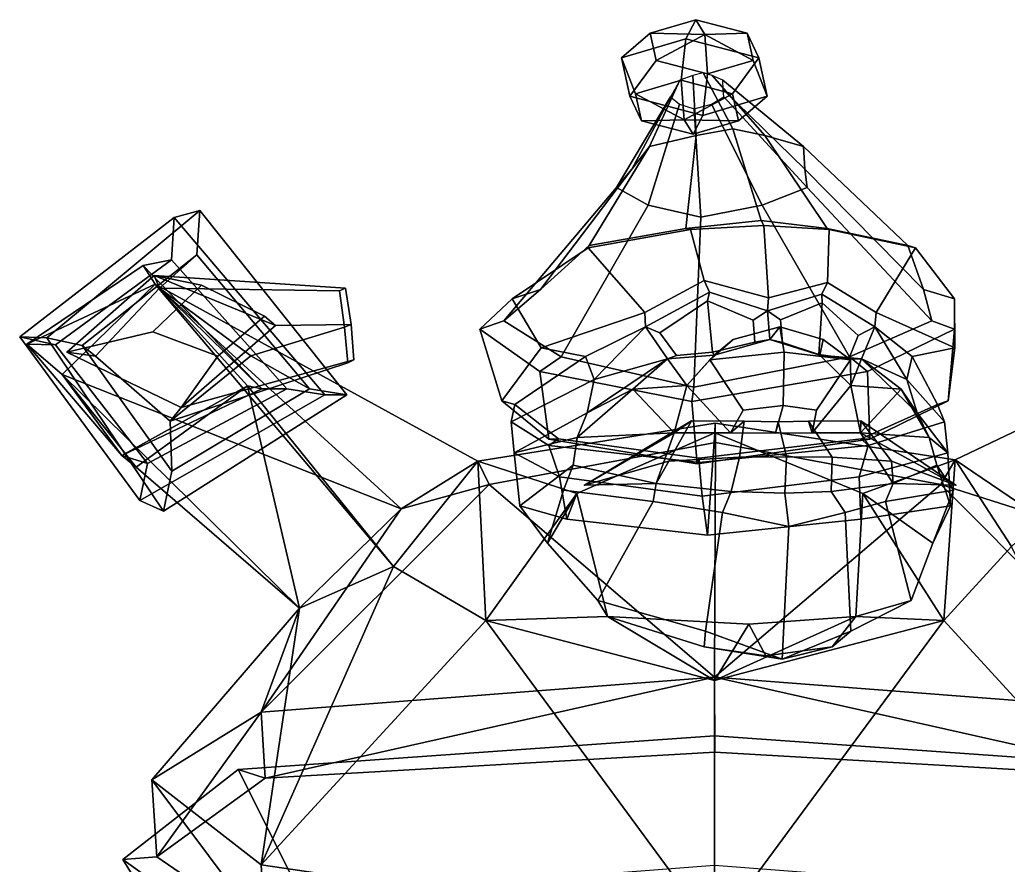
# Model space of a CAD drawing. Extents: x -216 to 241, y -153 to 248.
# Drawn here: x -215.5 to 87.6, y -11.4 to 247.7 of the extents above; entities that cross this region are included whole.
import ezdxf

# ---------------------------------------------------------------- set-up
doc = ezdxf.new("R2010")
doc.units = 0

msp = doc.modelspace()

# ---------------------------------------------------------------- linework, layer by layer
for p in [(-42.301498, 105.099976, 118.978447), (71.529465, 105.099976, 98.001297)]:
    msp.add_point(p)
for points in [[(-22.224529, 243.500183, -4.935571), (-8.245534, 247.65094, -12.647614), (-11.242507, 241.844849, -28.910484), (-31.011824, 235.974823, -18.004053)], [(-5.487498, 243.178711, 2.318681), (-8.245534, 247.65094, -12.647614), (-22.224529, 243.500183, -4.935571)], [(7.564261, 243.500183, -10.425148), (11.115879, 235.974792, -25.767488), (-11.242507, 241.844849, -28.910484), (-8.245534, 247.65094, -12.647614)], [(-5.487498, 243.178711, 2.318681), (7.564261, 243.500183, -10.425148), (-8.245534, 247.65094, -12.647614)], [(-28.422745, 224.23468, -3.954589), (-20.393782, 235.198669, 4.998862), (-22.224529, 243.500183, -4.935571), (-31.011824, 235.974823, -18.004053)], [(-20.393782, 235.198669, 4.998862), (-5.487498, 243.178711, 2.318681), (-22.224529, 243.500183, -4.935571)], [(-4.58403, 231.047913, 7.221293), (-5.487498, 243.178711, 2.318681), (-20.393782, 235.198669, 4.998862)], [(9.39501, 235.198669, -0.490715), (7.564261, 243.500183, -10.425148), (-5.487498, 243.178711, 2.318681)], [(-4.58403, 231.047913, 7.221293), (9.39501, 235.198669, -0.490715), (-5.487498, 243.178711, 2.318681)], [(13.704958, 224.23468, -11.718024), (11.115879, 235.974792, -25.767488), (7.564261, 243.500183, -10.425148), (9.39501, 235.198669, -0.490715)], [(-26.70183, 225.010803, -29.231333), (-31.011824, 235.974823, -18.004053), (-11.242507, 241.844849, -28.910484), (-12.722833, 229.16156, -36.943375)], [(3.08696, 225.010803, -34.720909), (-12.722833, 229.16156, -36.943375), (-11.242507, 241.844849, -28.910484), (11.115879, 235.974792, -25.767488)], [(-28.422745, 224.23468, -3.954589), (-31.011824, 235.974823, -18.004053), (-26.70183, 225.010803, -29.231333), (-24.87108, 216.70929, -19.2969)], [(-6.06436, 218.364655, -0.811617), (-4.58403, 231.047913, 7.221293), (-20.393782, 235.198669, 4.998862), (-28.422745, 224.23468, -3.954589)], [(-6.06436, 218.364655, -0.811617), (13.704958, 224.23468, -11.718024), (9.39501, 235.198669, -0.490715), (-4.58403, 231.047913, 7.221293)], [(13.704958, 224.23468, -11.718024), (4.917708, 216.70929, -24.786476), (3.08696, 225.010803, -34.720909), (11.115879, 235.974792, -25.767488)], [(-9.144113, 230.543152, -0.910583), (-13.136082, 229.168335, -2.059723), (-22.370436, 208.851379, 42.821793), (-8.090491, 212.223267, 47.050179)], [(-5.998035, 231.34552, -0.390387), (-9.144113, 230.543152, -0.910583), (-8.090491, 212.223267, 47.050179), (3.158867, 214.191101, 48.980564)], [(-5.998035, 231.34552, -0.390387), (3.158867, 214.191101, 48.980564), (12.981151, 212.223267, 43.167027), (-3.244053, 230.543152, -1.997866)], [(-3.244053, 230.543152, -1.997866), (12.981151, 212.223267, 43.167027), (24.815792, 208.851379, 34.12616), (0.076062, 229.168335, -4.4945)], [(-13.136082, 229.168335, -2.059723), (-14.64884, 226.336548, -5.662979), (-27.820339, 201.906342, 29.696922), (-22.370436, 208.851379, 42.821793)], [(-11.819367, 217.030762, -32.040726), (-26.70183, 225.010803, -29.231333), (-12.722833, 229.16156, -36.943375)], [(-11.819367, 217.030762, -32.040726), (-12.722833, 229.16156, -36.943375), (3.08696, 225.010803, -34.720909)], [(0.076062, 229.168335, -4.4945), (24.815792, 208.851379, 34.12616), (25.229183, 201.906311, 19.92078), (0.205026, 226.336548, -8.400298)], [(-14.64884, 226.336548, -5.662979), (-15.958475, 224.052368, -8.553048), (-32.535675, 196.304199, 19.168667), (-27.820339, 201.906342, 29.696922)], [(-24.87108, 216.70929, -19.2969), (-26.70183, 225.010803, -29.231333), (-11.819367, 217.030762, -32.040726)], [(4.917708, 216.70929, -24.786476), (-11.819367, 217.030762, -32.040726), (3.08696, 225.010803, -34.720909)], [(0.205026, 226.336548, -8.400298), (25.229183, 201.906311, 19.92078), (25.881865, 196.304169, 8.403289), (0.398436, 224.052338, -11.567353)], [(-15.958475, 224.052368, -8.553048), (-13.219629, 221.819458, -12.118786), (-22.791304, 190.827942, 6.231906), (-32.535675, 196.304199, 19.168667)], [(-6.06436, 218.364655, -0.811617), (-28.422745, 224.23468, -3.954589), (-24.87108, 216.70929, -19.2969), (-9.061328, 212.558533, -17.074469)], [(-13.219629, 221.819458, -12.118786), (-8.693135, 220.315186, -15.015143), (-6.650315, 187.138641, -4.248234), (-22.791304, 190.827942, 6.231906)], [(-6.06436, 218.364655, -0.811617), (-9.061328, 212.558533, -17.074469), (4.917708, 216.70929, -24.786476), (13.704958, 224.23468, -11.718024)], [(-3.431546, 221.819458, -13.922566), (12.166138, 190.827911, -0.210167), (-6.650315, 187.138641, -4.248234), (-8.693135, 220.315186, -15.015143)], [(0.398436, 224.052338, -11.567353), (25.881865, 196.304169, 8.403289), (12.166138, 190.827911, -0.210167), (-3.431546, 221.819458, -13.922566)], [(-9.061328, 212.558533, -17.074469), (-24.87108, 216.70929, -19.2969), (-11.819367, 217.030762, -32.040726)], [(-9.061328, 212.558533, -17.074469), (-11.819367, 217.030762, -32.040726), (4.917708, 216.70929, -24.786476)], [(-40.896076, 178.522766, 83.920914), (-11.248755, 183.689819, 92.140396), (-8.090491, 212.223267, 47.050179), (-22.370436, 208.851379, 42.821793)], [(11.838492, 186.184387, 95.907982), (3.158867, 214.191101, 48.980564), (-8.090491, 212.223267, 47.050179), (-11.248755, 183.689819, 92.140396)], [(11.838492, 186.184387, 95.907982), (32.066143, 183.689819, 84.15818), (12.981151, 212.223267, 43.167027), (3.158867, 214.191101, 48.980564)], [(56.836018, 178.522766, 65.910522), (24.815792, 208.851379, 34.12616), (12.981151, 212.223267, 43.167027), (32.066143, 183.689819, 84.15818)], [(-55.880718, 164.974182, 58.122993), (-40.896076, 178.522766, 83.920914), (-22.370436, 208.851379, 42.821793), (-27.820339, 201.906342, 29.696922)], [(61.640366, 164.974182, 36.465816), (25.229183, 201.906311, 19.92078), (24.815792, 208.851379, 34.12616), (56.836018, 178.522766, 65.910522)], [(-67.083305, 155.448486, 35.834747), (-55.880718, 164.974182, 58.122993), (-27.820339, 201.906342, 29.696922), (-32.535675, 196.304199, 19.168667)], [(64.162163, 155.448486, 11.648395), (25.881865, 196.304169, 8.403289), (25.229183, 201.906311, 19.92078), (61.640366, 164.974182, 36.465816)], [(-49.455254, 144.405396, 11.208709), (-67.083305, 155.448486, 35.834747), (-32.535675, 196.304199, 19.168667), (-22.791304, 190.827942, 6.231906)], [(38.913857, 144.405396, -5.076246), (12.166138, 190.827911, -0.210167), (25.881865, 196.304169, 8.403289), (64.162163, 155.448486, 11.648395)], [(-207.218719, 150.173767, 144.287643), (-160.309738, 189.184326, 132.368149), (-168.187546, 187.040222, 101.01841), (-215.501755, 150.46817, 112.220222)], [(-207.218719, 150.173767, 144.287643), (-196.374573, 147.818298, 141.717682), (-161.199738, 175.602844, 132.575806), (-160.309738, 189.184326, 132.368149)], [(-121.948624, 132.71344, 90.049568), (-168.187546, 187.040222, 101.01841), (-160.309738, 189.184326, 132.368149), (-115.16954, 132.704468, 122.473412)], [(-115.16954, 132.704468, 122.473412), (-160.309738, 189.184326, 132.368149), (-161.199738, 175.602844, 132.575806), (-126.64035, 134.583984, 125.19175)], [(-8.790668, 135.092163, -16.034639), (-49.455254, 144.405396, 11.208709), (-22.791304, 190.827942, 6.231906), (-6.650315, 187.138641, -4.248234)], [(-8.790668, 135.092163, -16.034639), (-6.650315, 187.138641, -4.248234), (12.166138, 190.827911, -0.210167), (38.913857, 144.405396, -5.076246)], [(-215.501755, 150.46817, 112.220222), (-168.187546, 187.040222, 101.01841), (-168.959442, 174.062775, 101.198204), (-204.501465, 148.03717, 109.613266)], [(-121.948624, 132.71344, 90.049568), (-133.627884, 134.586609, 92.817314), (-168.959442, 174.062775, 101.198204), (-168.187546, 187.040222, 101.01841)], [(12.653678, 184.624207, 100.331528), (11.838492, 186.184387, 95.907982), (-11.248755, 183.689819, 92.140396), (-9.791662, 183.378113, 97.660538)], [(12.653678, 184.624207, 100.331528), (32.672482, 183.378113, 89.835106), (32.066143, 183.689819, 84.15818), (11.838492, 186.184387, 95.907982)], [(-9.791662, 183.378113, 97.660538), (-11.248755, 183.689819, 92.140396), (-40.896076, 178.522766, 83.920914), (-41.266167, 177.789124, 89.54155)], [(-5.644051, 167.808655, 105.694695), (-9.791662, 183.378113, 97.660538), (-41.266167, 177.789124, 89.54155), (-23.861828, 157.944092, 98.583748)], [(14.12251, 162.488403, 108.30204), (12.653678, 184.624207, 100.331528), (-9.791662, 183.378113, 97.660538), (-5.644051, 167.808655, 105.694695)], [(14.12251, 162.488403, 108.30204), (32.145119, 167.19339, 98.966812), (32.672482, 183.378113, 89.835106), (12.653678, 184.624207, 100.331528)], [(32.672482, 183.378113, 89.835106), (59.185337, 177.789124, 71.030014), (56.836018, 178.522766, 65.910522), (32.066143, 183.689819, 84.15818)], [(32.145119, 167.19339, 98.966812), (47.101883, 157.944092, 85.506332), (59.185337, 177.789124, 71.030014), (32.672482, 183.378113, 89.835106)], [(-41.266167, 177.789124, 89.54155), (-40.896076, 178.522766, 83.920914), (-55.880718, 164.974182, 58.122993), (-64.546387, 162.18866, 62.05904)], [(-23.861828, 157.944092, 98.583748), (-41.266167, 177.789124, 89.54155), (-64.546387, 162.18866, 62.05904), (-55.640785, 147.165985, 85.532852)], [(47.101883, 157.944092, 85.506332), (71.186745, 147.165955, 62.160652), (71.139832, 162.188629, 37.054333), (59.185337, 177.789124, 71.030014)], [(59.185337, 177.789124, 71.030014), (71.139832, 162.188629, 37.054333), (61.640366, 164.974182, 36.465816), (56.836018, 178.522766, 65.910522)], [(-204.501465, 148.03717, 109.613266), (-168.959442, 174.062775, 101.198204), (-177.629547, 172.34198, 66.139473), (-213.364532, 148.275818, 74.600708)], [(-192.280197, 144.608612, 132.598709), (-172.630997, 165.385773, 126.763885), (-161.199738, 175.602844, 132.575806), (-196.374573, 147.818298, 141.717682)], [(-177.629547, 172.34198, 66.139473), (-168.959442, 174.062775, 101.198204), (-133.627884, 134.586609, 92.817314), (-141.248383, 134.589478, 57.510292)], [(-144.697998, 144.682251, 123.816521), (-126.64035, 134.583984, 125.19175), (-161.199738, 175.602844, 132.575806), (-172.630997, 165.385773, 126.763885)], [(-213.364532, 148.275818, 74.600708), (-177.629547, 172.34198, 66.139473), (-173.961868, 166.61972, 13.323315)], [(-141.248383, 134.589478, 57.510292), (-173.961868, 166.61972, 13.323315), (-177.629547, 172.34198, 66.139473)], [(-201.029694, 145.789246, 169.129593), (-174.27153, 169.318542, 162.070084), (-172.630997, 165.385773, 126.763885), (-192.280197, 144.608612, 132.598709)], [(-174.66684, 151.99115, 222.702896), (-159.73848, 166.34729, 229.529343), (-174.27153, 169.318542, 162.070084), (-201.029694, 145.789246, 169.129593)], [(-140.47789, 156.861786, 228.368973), (-137.098343, 154.019745, 173.766129), (-174.27153, 169.318542, 162.070084), (-159.73848, 166.34729, 229.529343)], [(-115.596519, 165.437988, 169.330368), (-117.509315, 164.600952, 156.559189), (-172.630997, 165.385773, 126.763885), (-174.27153, 169.318542, 162.070084)], [(-113.912666, 154.272949, 170.670593), (-115.596519, 165.437988, 169.330368), (-174.27153, 169.318542, 162.070084), (-137.098343, 154.019745, 173.766129)], [(-5.644051, 167.808655, 105.694695), (-23.861828, 157.944092, 98.583748), (-23.6555, 153.615112, 97.905937), (-3.971409, 164.238434, 105.138321)], [(14.12251, 162.488403, 108.30204), (-5.644051, 167.808655, 105.694695), (-3.971409, 164.238434, 105.138321), (13.736543, 158.496857, 106.207626)], [(14.12251, 162.488403, 108.30204), (13.736543, 158.496857, 106.207626), (30.379496, 163.614777, 99.018661), (32.145119, 167.19339, 98.966812)], [(32.145119, 167.19339, 98.966812), (30.379496, 163.614777, 99.018661), (46.667488, 153.615112, 84.946579), (47.101883, 157.944092, 85.506332)], [(-213.364532, 148.275818, 74.600708), (-173.961868, 166.61972, 13.323315), (-202.539993, 138.918152, -4.328713)], [(-98.522919, 97.751968, -43.606434), (-202.539993, 138.918152, -4.328713), (-173.961868, 166.61972, 13.323315)], [(-154.815704, 144.595581, 232.629517), (-140.47789, 156.861786, 228.368973), (-159.73848, 166.34729, 229.529343), (-174.66684, 151.99115, 222.702896)], [(-100.920235, 80.138794, 38.749729), (-75.047646, 112.383026, -14.215126), (-173.961868, 166.61972, 13.323315)], [(-100.920235, 80.138794, 38.749729), (-173.961868, 166.61972, 13.323315), (-145.639832, 135.470093, 45.336376)], [(-98.522919, 97.751968, -43.606434), (-173.961868, 166.61972, 13.323315), (-75.047646, 112.383026, -14.215126)], [(-141.248383, 134.589478, 57.510292), (-145.639832, 135.470093, 45.336376), (-173.961868, 166.61972, 13.323315)], [(-115.950577, 153.423096, 157.900513), (-144.697998, 144.682251, 123.816521), (-172.630997, 165.385773, 126.763885), (-117.509315, 164.600952, 156.559189)], [(-113.912666, 154.272949, 170.670593), (-115.950577, 153.423096, 157.900513), (-117.509315, 164.600952, 156.559189), (-115.596519, 165.437988, 169.330368)], [(-64.546387, 162.18866, 62.05904), (-55.880718, 164.974182, 58.122993), (-67.083305, 155.448486, 35.834747), (-74.435913, 152.84256, 36.185123)], [(-4.641976, 161.543945, 103.08905), (-3.971409, 164.238434, 105.138321), (-23.6555, 153.615112, 97.905937), (-19.214247, 151.719116, 97.315971)], [(-4.641976, 161.543945, 103.08905), (9.343153, 155.609131, 104.38195), (13.736543, 158.496857, 106.207626), (-3.971409, 164.238434, 105.138321)], [(71.139832, 162.188629, 37.054333), (71.15667, 152.842529, 9.354837), (64.162163, 155.448486, 11.648395), (61.640366, 164.974182, 36.465816)], [(-55.640785, 147.165985, 85.532852), (-64.546387, 162.18866, 62.05904), (-74.435913, 152.84256, 36.185123), (-67.657967, 130.859741, 48.40646)], [(-3.129987, 145.81488, 105.771072), (-4.641976, 161.543945, 103.08905), (-19.214247, 151.719116, 97.315971), (-14.098092, 144.806702, 102.069214)], [(9.343153, 155.609131, 104.38195), (-4.641976, 161.543945, 103.08905), (-3.129987, 145.81488, 105.771072), (9.916399, 148.830688, 107.49263)], [(30.502174, 160.936829, 96.571823), (30.379496, 163.614777, 99.018661), (13.736543, 158.496857, 106.207626), (17.715736, 155.762878, 103.003128)], [(17.715736, 155.762878, 103.003128), (18.344481, 148.751648, 106.414963), (29.502289, 145.125854, 99.233398), (30.502174, 160.936829, 96.571823)], [(29.502289, 145.125854, 99.233398), (38.715675, 143.759003, 90.509857), (41.560963, 150.959991, 83.388481), (30.502174, 160.936829, 96.571823)], [(30.502174, 160.936829, 96.571823), (41.560963, 150.959991, 83.388481), (46.667488, 153.615112, 84.946579), (30.379496, 163.614777, 99.018661)], [(71.186745, 147.165955, 62.160652), (69.180397, 130.859741, 23.18943), (71.15667, 152.842529, 9.354837), (71.139832, 162.188629, 37.054333)], [(-42.077126, 144.518097, 84.430206), (-23.6555, 153.615112, 97.905937), (-23.861828, 157.944092, 98.583748), (-55.640785, 147.165985, 85.532852)], [(9.916399, 148.830688, 107.49263), (14.466612, 149.729065, 110.169296), (13.736543, 158.496857, 106.207626), (9.343153, 155.609131, 104.38195)], [(18.344481, 148.751648, 106.414963), (17.715736, 155.762878, 103.003128), (13.736543, 158.496857, 106.207626), (14.466612, 149.729065, 110.169296)], [(58.121014, 144.518097, 65.965355), (71.186745, 147.165955, 62.160652), (47.101883, 157.944092, 85.506332), (46.667488, 153.615112, 84.946579)], [(-154.815704, 144.595581, 232.629517), (-165.98764, 128.840607, 166.404602), (-137.098343, 154.019745, 173.766129), (-140.47789, 156.861786, 228.368973)], [(-74.435913, 152.84256, 36.185123), (-67.083305, 155.448486, 35.834747), (-49.455254, 144.405396, 11.208709), (-56.0154, 139.851593, 9.560715)], [(71.15667, 152.842529, 9.354837), (44.455627, 139.851593, -8.954421), (38.913857, 144.405396, -5.076246), (64.162163, 155.448486, 11.648395)], [(88.60392, 86.23468, 38.39061), (165.194962, 157.528717, 39.895679), (71.2939, 112.832642, -16.602907)], [(96.141495, 95.960892, -41.664177), (71.2939, 112.832642, -16.602907), (165.194962, 157.528717, 39.895679)], [(-154.815704, 144.595581, 232.629517), (-174.66684, 151.99115, 222.702896), (-201.029694, 145.789246, 169.129593), (-165.98764, 128.840607, 166.404602)], [(-114.958641, 142.583069, 159.329941), (-169.345764, 124.617676, 130.632767), (-144.697998, 144.682251, 123.816521), (-115.950577, 153.423096, 157.900513)], [(-113.028732, 143.423767, 172.138443), (-113.912666, 154.272949, 170.670593), (-137.098343, 154.019745, 173.766129), (-165.98764, 128.840607, 166.404602)], [(-113.028732, 143.423767, 172.138443), (-114.958641, 142.583069, 159.329941), (-115.950577, 153.423096, 157.900513), (-113.912666, 154.272949, 170.670593)], [(-67.657967, 130.859741, 48.40646), (-74.435913, 152.84256, 36.185123), (-56.0154, 139.851593, 9.560715), (-53.327267, 119.139404, 18.649734)], [(-39.425449, 137.387543, 86.705261), (-23.6555, 153.615112, 97.905937), (-42.077126, 144.518097, 84.430206)], [(-16.928291, 143.720886, 104.135384), (-23.6555, 153.615112, 97.905937), (-39.425449, 137.387543, 86.705261)], [(-14.098092, 144.806702, 102.069214), (-19.214247, 151.719116, 97.315971), (-23.6555, 153.615112, 97.905937), (-16.928291, 143.720886, 104.135384)], [(18.901638, 145.798096, 132.648987), (17.575659, 153.550842, 125.453667), (3.240001, 149.693054, 125.175484), (-3.888625, 143.463257, 129.946091)], [(17.575659, 153.550842, 125.453667), (14.466612, 149.729065, 110.169296), (-2.573689, 144.867004, 108.587807), (3.240001, 149.693054, 125.175484)], [(17.575659, 153.550842, 125.453667), (30.870445, 149.693054, 120.083656), (29.823795, 144.867004, 102.617485), (14.466612, 149.729065, 110.169296)], [(18.901638, 145.798096, 132.648987), (39.231327, 143.463257, 121.999794), (30.870445, 149.693054, 120.083656), (17.575659, 153.550842, 125.453667)], [(38.715675, 143.759003, 90.509857), (42.602745, 143.720886, 93.16481), (46.667488, 153.615112, 84.946579), (41.560963, 150.959991, 83.388481)], [(42.602745, 143.720886, 93.16481), (56.454491, 137.387543, 69.036186), (46.667488, 153.615112, 84.946579)], [(69.180397, 130.859741, 23.18943), (45.183964, 119.139404, 0.495758), (44.455627, 139.851593, -8.954421), (71.15667, 152.842529, 9.354837)], [(56.454491, 137.387543, 69.036186), (58.121014, 144.518097, 65.965355), (46.667488, 153.615112, 84.946579)], [(-178.673325, 100.369385, 103.482124), (-171.457413, 97.124557, 136.724518), (-207.218719, 150.173767, 144.287643), (-215.501755, 150.46817, 112.220222)], [(-178.673325, 100.369385, 103.482124), (-215.501755, 150.46817, 112.220222), (-204.501465, 148.03717, 109.613266), (-176.315262, 111.67395, 102.926125)], [(-171.457413, 97.124557, 136.724518), (-168.925446, 109.337616, 136.127518), (-196.374573, 147.818298, 141.717682), (-207.218719, 150.173767, 144.287643)], [(-3.888625, 143.463257, 129.946091), (3.240001, 149.693054, 125.175484), (-2.573689, 144.867004, 108.587807), (-10.979024, 135.602722, 113.071281)], [(-3.129987, 145.81488, 105.771072), (-2.573689, 144.867004, 108.587807), (14.466612, 149.729065, 110.169296), (9.916399, 148.830688, 107.49263)], [(29.502289, 145.125854, 99.233398), (18.344481, 148.751648, 106.414963), (14.466612, 149.729065, 110.169296), (29.823795, 144.867004, 102.617485)], [(39.231327, 143.463257, 121.999794), (39.275173, 135.602722, 103.810272), (29.823795, 144.867004, 102.617485), (30.870445, 149.693054, 120.083656)], [(-184.161697, 114.154694, 67.673233), (-176.315262, 111.67395, 102.926125), (-204.501465, 148.03717, 109.613266), (-213.364532, 148.275818, 74.600708)], [(-184.161697, 114.154694, 67.673233), (-213.364532, 148.275818, 74.600708), (-202.539993, 138.918152, -4.328713)], [(-165.98764, 128.840607, 166.404602), (-201.029694, 145.789246, 169.129593), (-192.280197, 144.608612, 132.598709), (-169.345764, 124.617676, 130.632767)], [(-169.345764, 124.617676, 130.632767), (-192.280197, 144.608612, 132.598709), (-196.374573, 147.818298, 141.717682), (-168.925446, 109.337616, 136.127518)], [(-55.640785, 147.165985, 85.532852), (-67.657967, 130.859741, 48.40646), (-63.752113, 129.778442, 49.302971), (-42.077126, 144.518097, 84.430206)], [(-3.129987, 145.81488, 105.771072), (-14.098092, 144.806702, 102.069214), (-16.928291, 143.720886, 104.135384), (-2.573689, 144.867004, 108.587807)], [(18.570913, 129.439026, 130.85434), (18.901638, 145.798096, 132.648987), (-3.888625, 143.463257, 129.946091), (6.297614, 128.063873, 127.349052)], [(18.570913, 129.439026, 130.85434), (28.788481, 128.063873, 123.204361), (39.231327, 143.463257, 121.999794), (18.901638, 145.798096, 132.648987)], [(71.186745, 147.165955, 62.160652), (58.121014, 144.518097, 65.965355), (65.850693, 129.778442, 25.419334), (69.180397, 130.859741, 23.18943)], [(-169.345764, 124.617676, 130.632767), (-168.925446, 109.337616, 136.127518), (-126.64035, 134.583984, 125.19175), (-144.697998, 144.682251, 123.816521)], [(-113.028732, 143.423767, 172.138443), (-165.98764, 128.840607, 166.404602), (-169.345764, 124.617676, 130.632767), (-114.958641, 142.583069, 159.329941)], [(-42.077126, 144.518097, 84.430206), (-63.752113, 129.778442, 49.302971), (-64.847092, 124.441742, 52.599266), (-39.425449, 137.387543, 86.705261)], [(-56.0154, 139.851593, 9.560715), (-49.455254, 144.405396, 11.208709), (-8.790668, 135.092163, -16.034639), (-9.468324, 130.660217, -19.711884)], [(-41.536209, 127.184601, 90.245529), (-16.928291, 143.720886, 104.135384), (-39.425449, 137.387543, 86.705261)], [(-27.568695, 134.451538, 112.897812), (-16.928291, 143.720886, 104.135384), (-41.536209, 127.184601, 90.245529)], [(-27.568695, 134.451538, 112.897812), (-10.979024, 135.602722, 113.071281), (-16.928291, 143.720886, 104.135384)], [(-10.979024, 135.602722, 113.071281), (-2.573689, 144.867004, 108.587807), (-16.928291, 143.720886, 104.135384)], [(6.297614, 128.063873, 127.349052), (-3.888625, 143.463257, 129.946091), (-10.979024, 135.602722, 113.071281), (2.388891, 121.113586, 115.042465)], [(44.455627, 139.851593, -8.954421), (-9.468324, 130.660217, -19.711884), (-8.790668, 135.092163, -16.034639), (38.913857, 144.405396, -5.076246)], [(28.788481, 128.063873, 123.204361), (27.488041, 121.113586, 110.417107), (39.275173, 135.602722, 103.810272), (39.231327, 143.463257, 121.999794)], [(29.502289, 145.125854, 99.233398), (29.823795, 144.867004, 102.617485), (42.602745, 143.720886, 93.16481), (38.715675, 143.759003, 90.509857)], [(39.275173, 135.602722, 103.810272), (42.602745, 143.720886, 93.16481), (29.823795, 144.867004, 102.617485)], [(54.713234, 134.451538, 97.734627), (42.602745, 143.720886, 93.16481), (39.275173, 135.602722, 103.810272)], [(54.713234, 134.451538, 97.734627), (59.688572, 127.184601, 71.591492), (42.602745, 143.720886, 93.16481)], [(59.688572, 127.184601, 71.591492), (56.454491, 137.387543, 69.036186), (42.602745, 143.720886, 93.16481)], [(58.121014, 144.518097, 65.965355), (56.454491, 137.387543, 69.036186), (68.048729, 124.441742, 28.10878), (65.850693, 129.778442, 25.419334)], [(-53.327267, 119.139404, 18.649734), (-56.0154, 139.851593, 9.560715), (-9.468324, 130.660217, -19.711884), (-7.817708, 111.639252, -10.754941)], [(45.183964, 119.139404, 0.495758), (-7.817708, 111.639252, -10.754941), (-9.468324, 130.660217, -19.711884), (44.455627, 139.851593, -8.954421)], [(-129.727051, 67.341431, -0.227546), (-202.539993, 138.918152, -4.328713), (-98.522919, 97.751968, -43.606434)], [(-179.795181, 110.606903, 22.196821), (-202.539993, 138.918152, -4.328713), (-129.727051, 67.341431, -0.227546)], [(-184.161697, 114.154694, 67.673233), (-202.539993, 138.918152, -4.328713), (-179.795181, 110.606903, 22.196821)], [(-39.425449, 137.387543, 86.705261), (-64.847092, 124.441742, 52.599266), (-63.857536, 114.958069, 58.102772), (-41.536209, 127.184601, 90.245529)], [(56.454491, 137.387543, 69.036186), (59.688572, 127.184601, 71.591492), (69.085968, 114.958069, 33.603497), (68.048729, 124.441742, 28.10878)], [(-184.161697, 114.154694, 67.673233), (-179.795181, 110.606903, 22.196821), (-145.639832, 135.470093, 45.336376)], [(-184.161697, 114.154694, 67.673233), (-145.639832, 135.470093, 45.336376), (-141.248383, 134.589478, 57.510292)], [(-141.248383, 134.589478, 57.510292), (-133.627884, 134.586609, 92.817314), (-176.315262, 111.67395, 102.926125), (-184.161697, 114.154694, 67.673233)], [(-179.795181, 110.606903, 22.196821), (-129.727051, 67.341431, -0.227546), (-145.639832, 135.470093, 45.336376)], [(-178.673325, 100.369385, 103.482124), (-176.315262, 111.67395, 102.926125), (-133.627884, 134.586609, 92.817314), (-121.948624, 132.71344, 90.049568)], [(-171.457413, 97.124557, 136.724518), (-115.16954, 132.704468, 122.473412), (-126.64035, 134.583984, 125.19175), (-168.925446, 109.337616, 136.127518)], [(-129.727051, 67.341431, -0.227546), (-100.920235, 80.138794, 38.749729), (-145.639832, 135.470093, 45.336376)], [(-44.569382, 119.614807, 92.614067), (-27.568695, 134.451538, 112.897812), (-41.536209, 127.184601, 90.245529)], [(-14.871689, 121.136047, 111.199959), (-27.568695, 134.451538, 112.897812), (-44.569382, 119.614807, 92.614067)], [(-14.871689, 121.136047, 111.199959), (-10.979024, 135.602722, 113.071281), (-27.568695, 134.451538, 112.897812)], [(2.388891, 121.113586, 115.042465), (-10.979024, 135.602722, 113.071281), (-14.871689, 121.136047, 111.199959)], [(27.488041, 121.113586, 110.417107), (42.245071, 121.136047, 100.674286), (39.275173, 135.602722, 103.810272)], [(42.245071, 121.136047, 100.674286), (54.713234, 134.451538, 97.734627), (39.275173, 135.602722, 103.810272)], [(42.245071, 121.136047, 100.674286), (63.366791, 119.614807, 72.723236), (54.713234, 134.451538, 97.734627)], [(63.366791, 119.614807, 72.723236), (59.688572, 127.184601, 71.591492), (54.713234, 134.451538, 97.734627)], [(-178.673325, 100.369385, 103.482124), (-121.948624, 132.71344, 90.049568), (-115.16954, 132.704468, 122.473412), (-171.457413, 97.124557, 136.724518)], [(-67.657967, 130.859741, 48.40646), (-53.327267, 119.139404, 18.649734), (-50.344147, 119.241455, 18.956818), (-63.752113, 129.778442, 49.302971)], [(69.180397, 130.859741, 23.18943), (65.850693, 129.778442, 25.419334), (42.50626, 119.241455, 1.846036), (45.183964, 119.139404, 0.495758)], [(-64.847092, 124.441742, 52.599266), (-63.752113, 129.778442, 49.302971), (-50.344147, 119.241455, 18.956818), (-53.241756, 117.1586, 17.432661)], [(18.570913, 129.439026, 130.85434), (6.297614, 128.063873, 127.349052), (2.388891, 121.113586, 115.042465), (16.200911, 120.967285, 119.580345)], [(18.570913, 129.439026, 130.85434), (16.200911, 120.967285, 119.580345), (27.488041, 121.113586, 110.417107), (28.788481, 128.063873, 123.204361)], [(68.048729, 124.441742, 28.10878), (44.670216, 117.1586, -0.610883), (42.50626, 119.241455, 1.846036), (65.850693, 129.778442, 25.419334)], [(-63.857536, 114.958069, 58.102772), (-64.847092, 124.441742, 52.599266), (-53.241756, 117.1586, 17.432661), (-49.995174, 107.588898, 18.195158)], [(-41.536209, 127.184601, 90.245529), (-63.857536, 114.958069, 58.102772), (-44.569382, 119.614807, 92.614067)], [(-16.484358, 112.400146, 133.834091), (-9.529387, 124.798035, 125.659515), (-42.301498, 105.099976, 118.978447)], [(-9.529387, 124.798035, 125.659515), (-14.871689, 121.136047, 111.199959), (-42.301498, 105.099976, 118.978447)], [(6.590604, 124.634613, 122.881401), (-9.529387, 124.798035, 125.659515), (-16.484358, 112.400146, 133.834091), (5.213004, 113.650665, 139.728958)], [(-9.529387, 124.798035, 125.659515), (6.590604, 124.634613, 122.881401), (2.388891, 121.113586, 115.042465), (-14.871689, 121.136047, 111.199959)], [(17.065197, 124.473846, 124.270332), (16.200911, 120.967285, 119.580345), (2.388891, 121.113586, 115.042465), (6.590604, 124.634613, 122.881401)], [(5.213004, 113.650665, 139.728958), (19.571583, 113.725586, 137.871063), (17.065197, 124.473846, 124.270332), (6.590604, 124.634613, 122.881401)], [(17.065197, 124.473846, 124.270332), (26.356617, 124.634613, 119.238861), (27.488041, 121.113586, 110.417107), (16.200911, 120.967285, 119.580345)], [(33.64922, 113.650665, 134.488647), (26.356617, 124.634613, 119.238861), (17.065197, 124.473846, 124.270332), (19.571583, 113.725586, 137.871063)], [(26.356617, 124.634613, 119.238861), (33.64922, 113.650665, 134.488647), (51.819992, 112.400146, 121.246735), (42.407974, 124.798004, 116.088326)], [(42.407974, 124.798004, 116.088326), (42.245071, 121.136047, 100.674286), (27.488041, 121.113586, 110.417107), (26.356617, 124.634613, 119.238861)], [(69.085968, 114.958069, 33.603497), (41.908707, 107.588898, 1.258805), (44.670216, 117.1586, -0.610883), (68.048729, 124.441742, 28.10878)], [(42.407974, 124.798004, 116.088326), (71.529465, 105.099976, 98.001297), (42.245071, 121.136047, 100.674286)], [(51.819992, 112.400146, 121.246735), (71.529465, 105.099976, 98.001297), (42.407974, 124.798004, 116.088326)], [(59.688572, 127.184601, 71.591492), (63.366791, 119.614807, 72.723236), (69.085968, 114.958069, 33.603497)], [(-2.249918, 124.089478, -16.433134), (-2.224, 118.126221, -66.393799), (-71.524193, 105.274628, -60.858242), (-75.047646, 112.383026, -14.215126)], [(-2.249918, 124.089478, -16.433134), (-75.047646, 112.383026, -14.215126), (-44.740475, 102.501877, 27.713253), (-2.429802, 121.132477, 0.667776)], [(-2.429802, 121.132477, 0.667776), (43.05201, 102.501877, 22.094532), (71.2939, 112.832642, -16.602907), (-2.249918, 124.089478, -16.433134)], [(-2.249918, 124.089478, -16.433134), (71.2939, 112.832642, -16.602907), (66.8759, 105.274628, -60.858238), (-2.224, 118.126221, -66.393799)], [(-45.799618, 111.2052, 95.798668), (-44.569382, 119.614807, 92.614067), (-63.857536, 114.958069, 58.102772), (-62.14632, 98.717636, 64.709038)], [(-53.327267, 119.139404, 18.649734), (-7.817708, 111.639252, -10.754941), (-7.213694, 113.359222, -7.477295), (-50.344147, 119.241455, 18.956818)], [(-53.241756, 117.1586, 17.432661), (-50.344147, 119.241455, 18.956818), (-7.213694, 113.359222, -7.477295), (-7.177865, 111.971619, -7.282876)], [(-44.740475, 102.501877, 27.713253), (-47.757462, 94.639191, 25.4701), (-4.638132, 89.768265, 6.498788), (-2.429802, 121.132477, 0.667776)], [(-45.799618, 111.2052, 95.798668), (-20.410192, 105.592957, 124.793785), (-14.871689, 121.136047, 111.199959), (-44.569382, 119.614807, 92.614067)], [(-42.301498, 105.099976, 118.978447), (-14.871689, 121.136047, 111.199959), (-20.410192, 105.592957, 124.793785)], [(45.183964, 119.139404, 0.495758), (42.50626, 119.241455, 1.846036), (-7.213694, 113.359222, -7.477295), (-7.817708, 111.639252, -10.754941)], [(44.670216, 117.1586, -0.610883), (-7.177865, 111.971619, -7.282876), (-7.213694, 113.359222, -7.477295), (42.50626, 119.241455, 1.846036)], [(43.05201, 102.501877, 22.094532), (-2.429802, 121.132477, 0.667776), (-4.638132, 89.768265, 6.498788), (42.411224, 94.63916, 8.853515)], [(65.651398, 111.2052, 75.260109), (63.366791, 119.614807, 72.723236), (42.245071, 121.136047, 100.674286), (52.265423, 105.592957, 111.400879)], [(71.529465, 105.099976, 98.001297), (52.265423, 105.592957, 111.400879), (42.245071, 121.136047, 100.674286)], [(65.651398, 111.2052, 75.260109), (69.842041, 98.717621, 40.38578), (69.085968, 114.958069, 33.603497), (63.366791, 119.614807, 72.723236)], [(-2.483209, 46.20575, -113.864861), (-71.524193, 105.274628, -60.858242), (-2.224, 118.126221, -66.393799)], [(-49.995174, 107.588898, 18.195158), (-53.241756, 117.1586, 17.432661), (-7.177865, 111.971619, -7.282876), (-6.271898, 101.714386, -2.366735)], [(41.908707, 107.588898, 1.258805), (-6.271898, 101.714386, -2.366735), (-7.177865, 111.971619, -7.282876), (44.670216, 117.1586, -0.610883)], [(-2.483209, 46.20575, -113.864861), (-2.224, 118.126221, -66.393799), (66.8759, 105.274628, -60.858238)], [(-100.920235, 80.138794, 38.749729), (-72.573097, 63.591476, 50.03257), (-75.047646, 112.383026, -14.215126)], [(-98.522919, 97.751968, -43.606434), (-75.047646, 112.383026, -14.215126), (-71.524193, 105.274628, -60.858242)], [(-75.047646, 112.383026, -14.215126), (-72.573097, 63.591476, 50.03257), (-44.740475, 102.501877, 27.713253)], [(-62.14632, 98.717636, 64.709038), (-63.857536, 114.958069, 58.102772), (-49.995174, 107.588898, 18.195158), (-47.757462, 94.639191, 25.4701)], [(-20.410192, 105.592957, 124.793785), (-16.484358, 112.400146, 133.834091), (-42.301498, 105.099976, 118.978447)], [(5.213004, 113.650665, 139.728958), (-16.484358, 112.400146, 133.834091), (-20.410192, 105.592957, 124.793785), (2.633858, 103.074188, 131.884109)], [(19.571583, 113.725586, 137.871063), (5.213004, 113.650665, 139.728958), (2.633858, 103.074188, 131.884109), (19.132687, 102.636383, 135.489426)], [(19.571583, 113.725586, 137.871063), (19.132687, 102.636383, 135.489426), (33.262554, 103.074188, 126.239746), (33.64922, 113.650665, 134.488647)], [(33.64922, 113.650665, 134.488647), (33.262554, 103.074188, 126.239746), (52.265423, 105.592957, 111.400879), (51.819992, 112.400146, 121.246735)], [(69.842041, 98.717621, 40.38578), (42.411224, 94.63916, 8.853515), (41.908707, 107.588898, 1.258805), (69.085968, 114.958069, 33.603497)], [(71.2939, 112.832642, -16.602907), (43.05201, 102.501877, 22.094532), (67.856644, 63.591476, 50.032574)], [(52.265423, 105.592957, 111.400879), (71.529465, 105.099976, 98.001297), (51.819992, 112.400146, 121.246735)], [(96.141495, 95.960892, -41.664177), (66.8759, 105.274628, -60.858238), (71.2939, 112.832642, -16.602907)], [(88.60392, 86.23468, 38.39061), (71.2939, 112.832642, -16.602907), (67.856644, 63.591476, 50.032574)], [(-53.681816, 87.241959, 71.779419), (-48.758064, 103.559021, 102.60807), (-45.799618, 111.2052, 95.798668), (-62.14632, 98.717636, 64.709038)], [(-45.799618, 111.2052, 95.798668), (-48.758064, 103.559021, 102.60807), (-21.247679, 100.030533, 116.054085), (-20.410192, 105.592957, 124.793785)], [(65.651398, 111.2052, 75.260109), (52.265423, 105.592957, 111.400879), (49.932529, 100.030533, 102.93676), (70.842789, 103.559006, 80.567627)], [(64.45388, 87.241943, 50.00898), (69.842041, 98.717621, 40.38578), (65.651398, 111.2052, 75.260109), (70.842789, 103.559006, 80.567627)], [(-47.757462, 94.639191, 25.4701), (-49.995174, 107.588898, 18.195158), (-6.271898, 101.714386, -2.366735), (-4.638132, 89.768265, 6.498788)], [(42.411224, 94.63916, 8.853515), (-4.638132, 89.768265, 6.498788), (-6.271898, 101.714386, -2.366735), (41.908707, 107.588898, 1.258805)], [(-141.485916, 35.53363, -74.171196), (-71.524193, 105.274628, -60.858242), (-2.483209, 46.20575, -113.864861)], [(-141.485916, 35.53363, -74.171196), (-98.522919, 97.751968, -43.606434), (-71.524193, 105.274628, -60.858242)], [(-21.247679, 100.030533, 116.054085), (-48.758064, 103.559021, 102.60807), (-53.681816, 87.241959, 71.779419), (-38.243374, 69.707291, 93.668678)], [(-0.0431, 96.678696, 136.899292), (2.633858, 103.074188, 131.884109), (-20.410192, 105.592957, 124.793785), (-21.247679, 100.030533, 116.054085)], [(136.519516, 35.533646, -74.171188), (-2.483209, 46.20575, -113.864861), (66.8759, 105.274628, -60.858238)], [(20.353006, 92.376984, 142.111404), (19.132687, 102.636383, 135.489426), (2.633858, 103.074188, 131.884109), (-0.0431, 96.678696, 136.899292)], [(20.353006, 92.376984, 142.111404), (37.551376, 96.678696, 129.971252), (33.262554, 103.074188, 126.239746), (19.132687, 102.636383, 135.489426)], [(37.551376, 96.678696, 129.971252), (49.932529, 100.030533, 102.93676), (52.265423, 105.592957, 111.400879), (33.262554, 103.074188, 126.239746)], [(49.932529, 100.030533, 102.93676), (57.832249, 69.707275, 75.963539), (64.45388, 87.241943, 50.00898), (70.842789, 103.559006, 80.567627)], [(136.519516, 35.533646, -74.171188), (66.8759, 105.274628, -60.858238), (96.141495, 95.960892, -41.664177)], [(-72.573097, 63.591476, 50.03257), (-35.306854, 64.862274, 63.587173), (-44.740475, 102.501877, 27.713253)], [(-53.681816, 87.241959, 71.779419), (-62.14632, 98.717636, 64.709038), (-47.757462, 94.639191, 25.4701), (-44.740475, 102.501877, 27.713253)], [(-38.243374, 69.707291, 93.668678), (-53.681816, 87.241959, 71.779419), (-44.740475, 102.501877, 27.713253), (-35.306854, 64.862274, 63.587173)], [(-5.218793, 60.358887, 128.372665), (-0.0431, 96.678696, 136.899292), (-21.247679, 100.030533, 116.054085), (-38.243374, 69.707291, 93.668678)], [(39.347668, 60.358887, 120.159805), (57.832249, 69.707275, 75.963539), (49.932529, 100.030533, 102.93676), (37.551376, 96.678696, 129.971252)], [(57.832249, 69.707275, 75.963539), (40.901909, 64.862274, 57.186531), (43.05201, 102.501877, 22.094532), (64.45388, 87.241943, 50.00898)], [(67.856644, 63.591476, 50.032574), (43.05201, 102.501877, 22.094532), (40.901909, 64.862274, 57.186531)], [(64.45388, 87.241943, 50.00898), (43.05201, 102.501877, 22.094532), (42.411224, 94.63916, 8.853515), (69.842041, 98.717621, 40.38578)], [(-141.485916, 35.53363, -74.171196), (-129.727051, 67.341431, -0.227546), (-98.522919, 97.751968, -43.606434)], [(18.251448, 51.761322, 130.707458), (20.353006, 92.376984, 142.111404), (-0.0431, 96.678696, 136.899292), (-5.218793, 60.358887, 128.372665)], [(18.251448, 51.761322, 130.707458), (39.347668, 60.358887, 120.159805), (37.551376, 96.678696, 129.971252), (20.353006, 92.376984, 142.111404)], [(136.519516, -11.265091, 103.555336), (88.60392, 86.23468, 38.39061), (67.856644, 63.591476, 50.032574)], [(-141.485916, -11.265106, 103.555321), (-100.920235, 80.138794, 38.749729), (-129.727051, 67.341431, -0.227546)], [(-141.485916, -11.265106, 103.555321), (-72.573097, 63.591476, 50.03257), (-100.920235, 80.138794, 38.749729)], [(-141.485916, -11.265106, 103.555321), (-129.727051, 67.341431, -0.227546), (-174.993622, 14.747681, 4.767137)], [(-174.993622, 14.747681, 4.767137), (-129.727051, 67.341431, -0.227546), (-141.485916, 35.53363, -74.171196)], [(-5.218793, 60.358887, 128.372665), (-38.243374, 69.707291, 93.668678), (-35.306854, 64.862274, 63.587173), (-5.657223, 55.483871, 111.139549)], [(39.347668, 60.358887, 120.159805), (33.614365, 55.483856, 103.902451), (40.901909, 64.862274, 57.186531), (57.832249, 69.707275, 75.963539)], [(-2.483198, 45.170593, 57.429176), (-35.306854, 64.862274, 63.587173), (-72.573097, 63.591476, 50.03257)], [(-5.657223, 55.483871, 111.139549), (-35.306854, 64.862274, 63.587173), (8.07654, 62.469345, 75.494057), (13.227261, 52.755905, 103.444069)], [(8.07654, 62.469345, 75.494057), (-35.306854, 64.862274, 63.587173), (-2.483198, 45.170593, 57.429176)], [(8.07654, 62.469345, 75.494057), (-2.483198, 45.170593, 57.429176), (40.901909, 64.862274, 57.186531)], [(-2.483198, 45.170593, 57.429176), (67.856644, 63.591476, 50.032574), (40.901909, 64.862274, 57.186531)], [(33.614365, 55.483856, 103.902451), (13.227261, 52.755905, 103.444069), (8.07654, 62.469345, 75.494057), (40.901909, 64.862274, 57.186531)], [(-2.483202, -31.69136, 143.281845), (-72.573097, 63.591476, 50.03257), (-141.485916, -11.265106, 103.555321)], [(-2.483202, -31.69136, 143.281845), (-2.483198, 45.170593, 57.429176), (-72.573097, 63.591476, 50.03257)], [(-2.483202, -31.69136, 143.281845), (67.856644, 63.591476, 50.032574), (-2.483198, 45.170593, 57.429176)], [(-2.483202, -31.69136, 143.281845), (136.519516, -11.265091, 103.555336), (67.856644, 63.591476, 50.032574)], [(18.251448, 51.761322, 130.707458), (-5.218793, 60.358887, 128.372665), (-5.657223, 55.483871, 111.139549)], [(18.251448, 51.761322, 130.707458), (33.614365, 55.483856, 103.902451), (39.347668, 60.358887, 120.159805)], [(18.251448, 51.761322, 130.707458), (-5.657223, 55.483871, 111.139549), (13.227261, 52.755905, 103.444069)], [(18.251448, 51.761322, 130.707458), (13.227261, 52.755905, 103.444069), (33.614365, 55.483856, 103.902451)], [(-140.245911, 15.265442, -76.979584), (-141.485916, 35.53363, -74.171196), (-2.483209, 46.20575, -113.864861)], [(-140.245911, 15.265442, -76.979584), (-2.483209, 46.20575, -113.864861), (-2.374479, 23.276489, -111.322395)], [(135.27948, 15.265457, -76.979576), (-2.374479, 23.276489, -111.322395), (-2.483209, 46.20575, -113.864861)], [(135.27948, 15.265457, -76.979576), (-2.483209, 46.20575, -113.864861), (136.519516, 35.533646, -74.171188)], [(-173.464722, -8.82048, 14.490984), (-174.993622, 14.747681, 4.767137), (-141.485916, 35.53363, -74.171196)], [(-173.464722, -8.82048, 14.490984), (-141.485916, 35.53363, -74.171196), (-140.245911, 15.265442, -76.979584)], [(-128.870941, -21.195633, -74.767303), (-148.555222, 17.956863, -90.101776), (-2.481551, 28.291733, -129.352905), (-2.483217, -11.527481, -113.756256)], [(-148.555222, 17.956863, -90.101776), (-140.245911, 15.265442, -76.979584), (-2.374479, 23.276489, -111.322395), (-2.481551, 28.291733, -129.352905)], [(123.904526, -21.195618, -74.767296), (-2.483217, -11.527481, -113.756256), (-2.481551, 28.291733, -129.352905), (143.588806, 17.956879, -90.101768)], [(143.588806, 17.956879, -90.101768), (-2.481551, 28.291733, -129.352905), (-2.374479, 23.276489, -111.322395), (135.27948, 15.265457, -76.979576)], [(-159.563248, -48.824722, 30.159058), (-183.851379, -9.672226, 14.824582), (-148.555222, 17.956863, -90.101776), (-128.870941, -21.195633, -74.767303)], [(-148.555222, 17.956863, -90.101776), (-183.851379, -9.672226, 14.824582), (-173.464722, -8.82048, 14.490984), (-140.245911, 15.265442, -76.979584)], [(-140.245895, -31.638718, 101.147301), (-174.993622, 14.747681, 4.767137), (-173.464722, -8.82048, 14.490984)], [(-140.245895, -31.638718, 101.147301), (-141.485916, -11.265106, 103.555321), (-174.993622, 14.747681, 4.767137)], [(-183.851379, -9.672226, 14.824582), (-148.555222, -35.044846, 111.181587), (-140.245895, -31.638718, 101.147301), (-173.464722, -8.82048, 14.490984)], [(-148.555222, -35.044846, 111.181587), (-183.851379, -9.672226, 14.824582), (-159.563248, -48.824722, 30.159058), (-128.870941, -74.197334, 126.516068)], [(-140.245895, -31.638718, 101.147301), (-2.483202, -31.69136, 143.281845), (-141.485916, -11.265106, 103.555321)], [(135.279495, -31.638702, 101.147308), (136.519516, -11.265091, 103.555336), (-2.483202, -31.69136, 143.281845)]]:
    msp.add_3dface(points)

doc.saveas('drawing.dxf')
